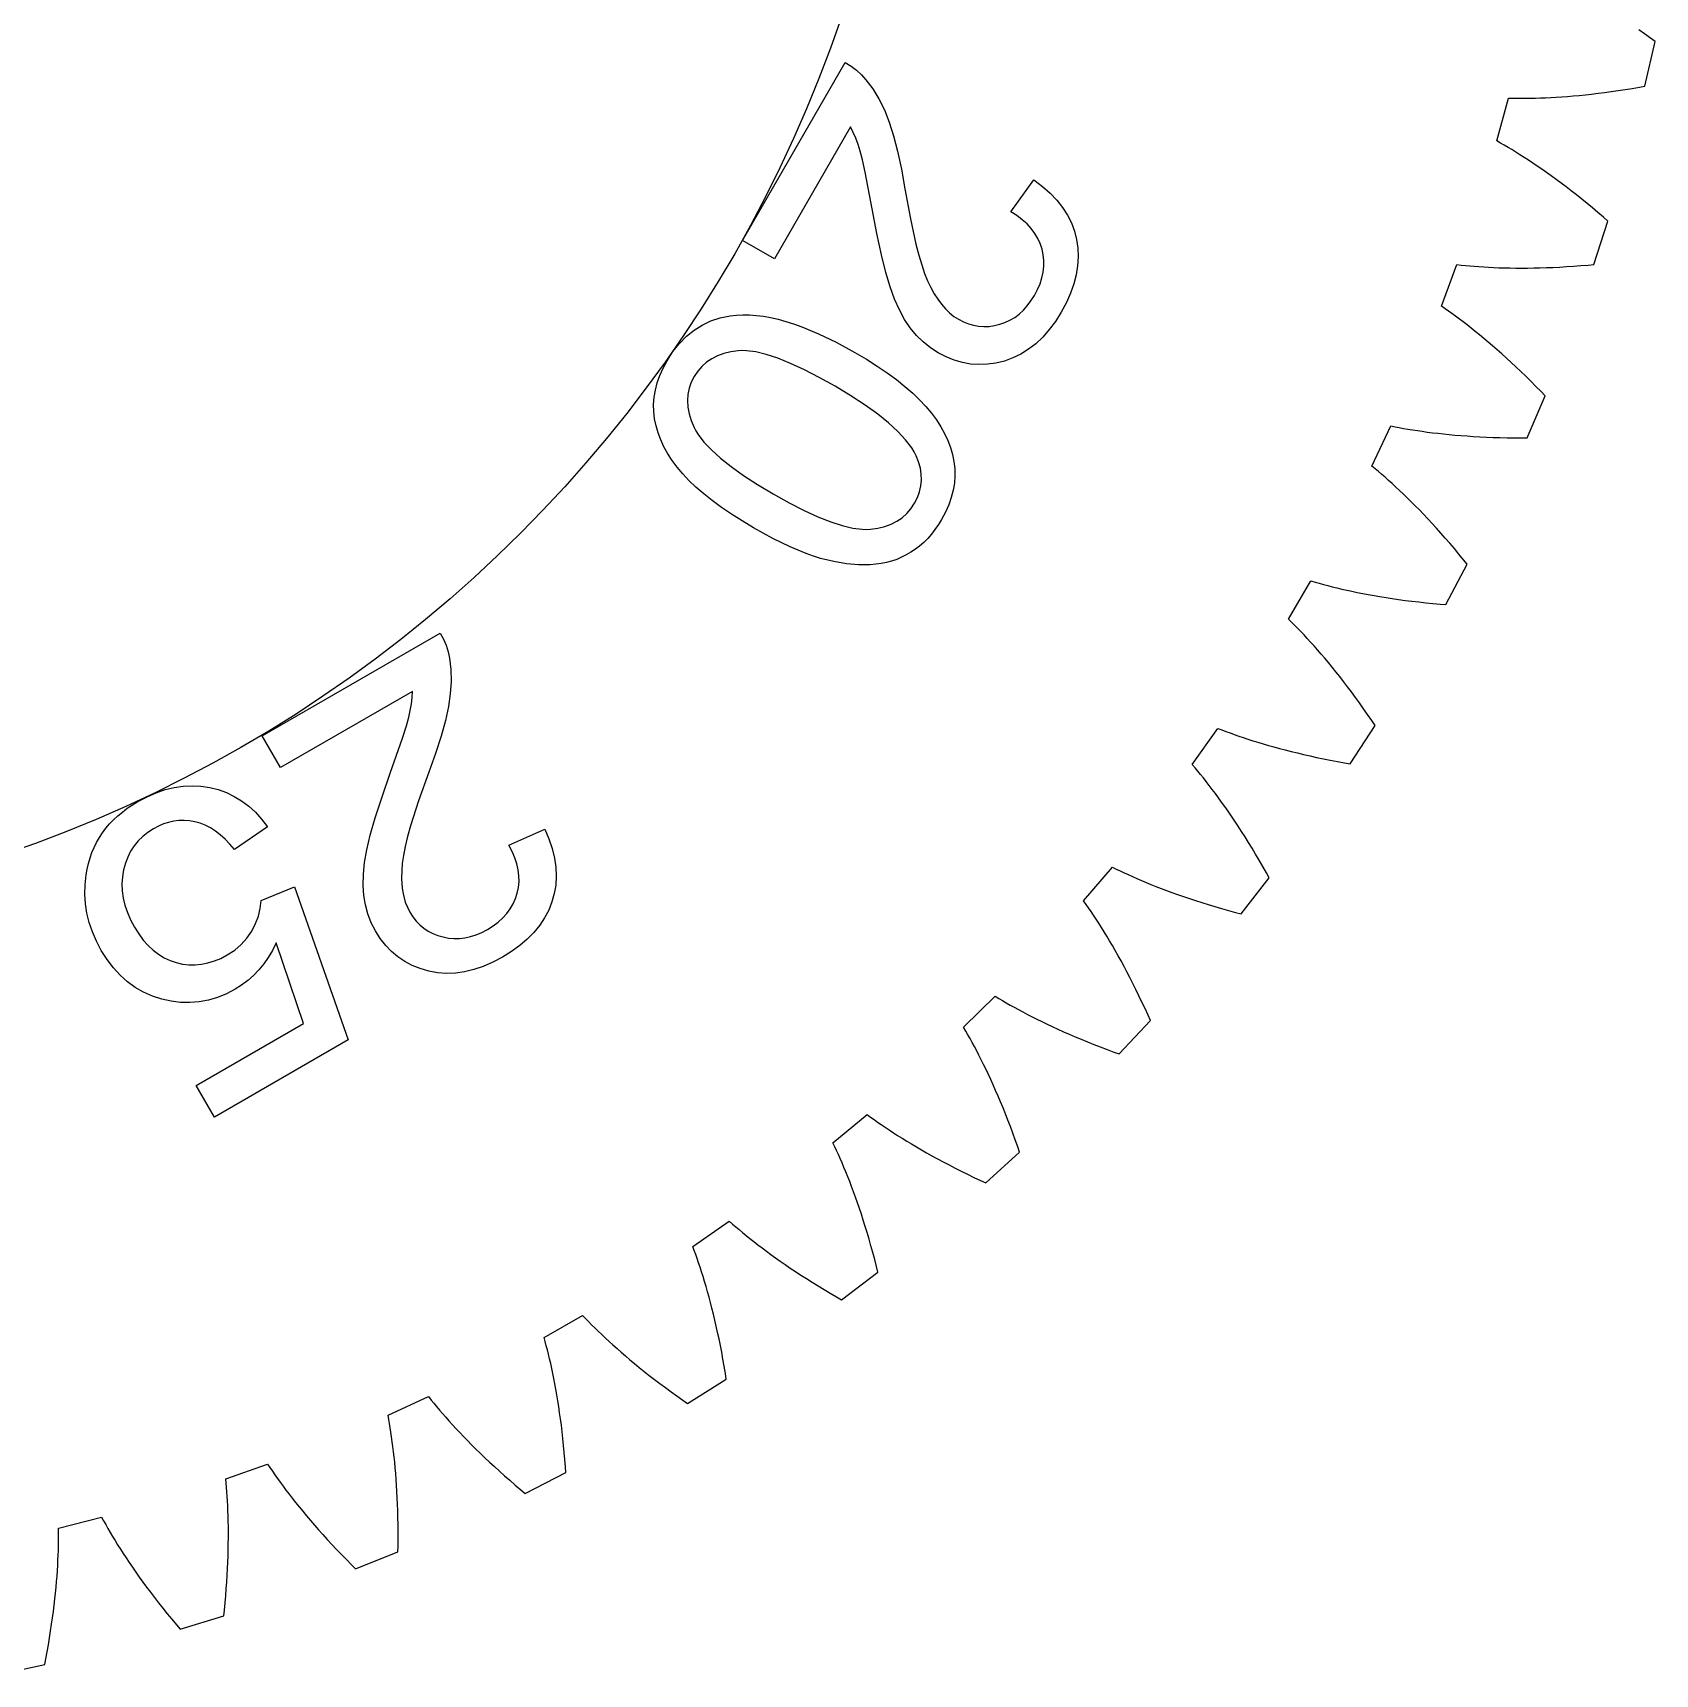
# Model space of a CAD drawing. Extents: x 0 to 10.3, y 0 to 10.3.
# Drawn here: x 6.24 to 10.158, y 0.101 to 4.065 of the extents above; entities that cross this region are included whole.
import ezdxf

# ---------------------------------------------------------------- set-up
doc = ezdxf.new("R2010")
doc.units = 0
doc.layers.add('1', color=1, linetype='CONTINUOUS')
doc.layers.add('Default Layer', color=1, linetype='CONTINUOUS')

msp = doc.modelspace()

# ---------------------------------------------------------------- linework, layer by layer
at = {"layer": '1'}
msp.add_lwpolyline([(6.1607, 0.1012), (6.2686, 0.1244), (6.2712, 0.1379), (6.2745, 0.1553), (6.2775, 0.1724), (6.2803, 0.1892), (6.2829, 0.2056), (6.2854, 0.2217), (6.2876, 0.2375), (6.2896, 0.2529), (6.2915, 0.268), (6.2932, 0.2828), (6.2947, 0.2972), (6.2961, 0.3112), (6.2973, 0.325), (6.2984, 0.3383), (6.2993, 0.3514), (6.3001, 0.364), (6.3007, 0.3764), (6.3012, 0.3883), (6.3017, 0.4), (6.302, 0.4112), (6.3022, 0.4221), (6.3023, 0.4327), (6.3023, 0.4429), (6.3022, 0.4535), (6.4058, 0.4805), (6.4109, 0.4712), (6.4159, 0.4623), (6.4211, 0.4531), (6.4266, 0.4437), (6.4324, 0.434), (6.4384, 0.4241), (6.4447, 0.4139), (6.4513, 0.4035), (6.4582, 0.3928), (6.4653, 0.3818), (6.4728, 0.3707), (6.4806, 0.3593), (6.4886, 0.3477), (6.497, 0.3359), (6.5057, 0.3238), (6.5146, 0.3115), (6.524, 0.2991), (6.5336, 0.2864), (6.5436, 0.2735), (6.5539, 0.2605), (6.5645, 0.2472), (6.5755, 0.2338), (6.5868, 0.2201), (6.5957, 0.2096), (6.7012, 0.2421), (6.7026, 0.2558), (6.7044, 0.2734), (6.7059, 0.2907), (6.7072, 0.3077), (6.7084, 0.3242), (6.7094, 0.3405), (6.7103, 0.3564), (6.7109, 0.3719), (6.7115, 0.3871), (6.7119, 0.402), (6.7121, 0.4165), (6.7123, 0.4306), (6.7123, 0.4444), (6.7122, 0.4578), (6.712, 0.4709), (6.7116, 0.4836), (6.7112, 0.4959), (6.7107, 0.5079), (6.7101, 0.5195), (6.7094, 0.5307), (6.7087, 0.5416), (6.7079, 0.5521), (6.707, 0.5623), (6.706, 0.5728), (6.8068, 0.6088), (6.8127, 0.6), (6.8185, 0.5915), (6.8245, 0.5829), (6.8308, 0.574), (6.8374, 0.5648), (6.8442, 0.5554), (6.8514, 0.5458), (6.8589, 0.536), (6.8667, 0.526), (6.8747, 0.5157), (6.8831, 0.5052), (6.8919, 0.4946), (6.9009, 0.4837), (6.9103, 0.4726), (6.92, 0.4614), (6.93, 0.45), (6.9403, 0.4384), (6.9511, 0.4266), (6.9621, 0.4146), (6.9735, 0.4025), (6.9853, 0.3902), (6.9974, 0.3778), (7.0098, 0.3652), (7.0196, 0.3555), (7.1219, 0.397), (7.1221, 0.4108), (7.1223, 0.4285), (7.1223, 0.4459), (7.1222, 0.4629), (7.1219, 0.4795), (7.1215, 0.4958), (7.1209, 0.5117), (7.1203, 0.5272), (7.1195, 0.5424), (7.1186, 0.5573), (7.1176, 0.5717), (7.1165, 0.5858), (7.1153, 0.5995), (7.114, 0.6129), (7.1127, 0.6259), (7.1112, 0.6385), (7.1097, 0.6507), (7.1082, 0.6626), (7.1066, 0.6741), (7.1049, 0.6853), (7.1032, 0.6961), (7.1015, 0.7065), (7.0997, 0.7165), (7.0978, 0.7269), (7.1952, 0.7715), (7.2018, 0.7633), (7.2082, 0.7554), (7.215, 0.7473), (7.222, 0.7389), (7.2294, 0.7304), (7.2371, 0.7216), (7.245, 0.7127), (7.2534, 0.7036), (7.262, 0.6942), (7.2709, 0.6847), (7.2802, 0.675), (7.2898, 0.6652), (7.2998, 0.6551), (7.3101, 0.6449), (7.3207, 0.6346), (7.3317, 0.6241), (7.343, 0.6134), (7.3547, 0.6026), (7.3668, 0.5916), (7.3792, 0.5806), (7.3919, 0.5694), (7.4051, 0.558), (7.4186, 0.5466), (7.4292, 0.5377), (7.5275, 0.588), (7.5265, 0.6018), (7.5251, 0.6195), (7.5236, 0.6367), (7.522, 0.6537), (7.5203, 0.6702), (7.5184, 0.6864), (7.5165, 0.7022), (7.5145, 0.7176), (7.5124, 0.7327), (7.5102, 0.7474), (7.508, 0.7617), (7.5056, 0.7756), (7.5033, 0.7892), (7.5008, 0.8024), (7.4983, 0.8152), (7.4958, 0.8277), (7.4933, 0.8397), (7.4907, 0.8514), (7.4881, 0.8628), (7.4854, 0.8737), (7.4828, 0.8843), (7.4802, 0.8945), (7.4775, 0.9044), (7.4747, 0.9146), (7.5678, 0.9675), (7.5751, 0.9599), (7.5823, 0.9526), (7.5897, 0.9451), (7.5974, 0.9374), (7.6055, 0.9295), (7.6139, 0.9215), (7.6226, 0.9133), (7.6317, 0.9049), (7.6411, 0.8963), (7.6509, 0.8876), (7.6609, 0.8788), (7.6714, 0.8698), (7.6822, 0.8607), (7.6933, 0.8514), (7.7048, 0.842), (7.7167, 0.8325), (7.7289, 0.8229), (7.7415, 0.8131), (7.7544, 0.8033), (7.7678, 0.7933), (7.7815, 0.7833), (7.7956, 0.7731), (7.81, 0.7629), (7.8214, 0.755), (7.9148, 0.8137), (7.9127, 0.8273), (7.9098, 0.8448), (7.9068, 0.8619), (7.9037, 0.8786), (7.9005, 0.8949), (7.8973, 0.9109), (7.894, 0.9264), (7.8906, 0.9416), (7.8872, 0.9565), (7.8838, 0.9709), (7.8803, 0.985), (7.8768, 0.9987), (7.8732, 1.012), (7.8696, 1.0249), (7.866, 1.0375), (7.8624, 1.0496), (7.8588, 1.0614), (7.8552, 1.0729), (7.8517, 1.0839), (7.8481, 1.0946), (7.8445, 1.105), (7.841, 1.1149), (7.8375, 1.1245), (7.8338, 1.1344), (7.922, 1.1952), (7.9299, 1.1882), (7.9377, 1.1816), (7.9457, 1.1748), (7.9541, 1.1678), (7.9628, 1.1607), (7.9719, 1.1534), (7.9813, 1.146), (7.9911, 1.1384), (8.0012, 1.1307), (8.0117, 1.1229), (8.0225, 1.115), (8.0337, 1.1069), (8.0452, 1.0988), (8.0571, 1.0905), (8.0694, 1.0821), (8.082, 1.0737), (8.095, 1.0652), (8.1084, 1.0565), (8.1222, 1.0479), (8.1364, 1.0391), (8.1509, 1.0303), (8.1658, 1.0214), (8.1811, 1.0125), (8.1931, 1.0056), (8.2811, 1.0722), (8.2778, 1.0856), (8.2733, 1.1028), (8.2689, 1.1195), (8.2643, 1.1359), (8.2598, 1.1519), (8.2551, 1.1675), (8.2505, 1.1827), (8.2458, 1.1976), (8.2411, 1.2121), (8.2364, 1.2261), (8.2317, 1.2398), (8.227, 1.2532), (8.2223, 1.2661), (8.2176, 1.2787), (8.213, 1.2909), (8.2083, 1.3027), (8.2037, 1.3142), (8.1991, 1.3252), (8.1946, 1.3359), (8.1901, 1.3463), (8.1857, 1.3563), (8.1813, 1.3659), (8.177, 1.3751), (8.1724, 1.3847), (8.2549, 1.4529), (8.2635, 1.4467), (8.2718, 1.4407), (8.2804, 1.4346), (8.2893, 1.4284), (8.2987, 1.4221), (8.3083, 1.4156), (8.3184, 1.409), (8.3287, 1.4024), (8.3395, 1.3956), (8.3506, 1.3887), (8.3621, 1.3817), (8.3739, 1.3747), (8.3861, 1.3676), (8.3987, 1.3604), (8.4116, 1.3531), (8.425, 1.3458), (8.4387, 1.3385), (8.4528, 1.331), (8.4673, 1.3236), (8.4821, 1.3161), (8.4974, 1.3086), (8.513, 1.301), (8.529, 1.2935), (8.5415, 1.2877), (8.6234, 1.3617), (8.6189, 1.3747), (8.613, 1.3914), (8.6071, 1.4078), (8.6012, 1.4237), (8.5952, 1.4392), (8.5893, 1.4544), (8.5833, 1.4691), (8.5774, 1.4835), (8.5714, 1.4975), (8.5655, 1.5111), (8.5596, 1.5244), (8.5538, 1.5373), (8.548, 1.5497), (8.5422, 1.5619), (8.5365, 1.5736), (8.5308, 1.585), (8.5252, 1.596), (8.5197, 1.6066), (8.5142, 1.6169), (8.5089, 1.6268), (8.5036, 1.6363), (8.4984, 1.6455), (8.4933, 1.6544), (8.4879, 1.6635), (8.5642, 1.7387), (8.5732, 1.7332), (8.582, 1.728), (8.5911, 1.7227), (8.6006, 1.7172), (8.6104, 1.7117), (8.6206, 1.7061), (8.6312, 1.7005), (8.6421, 1.6947), (8.6534, 1.6889), (8.6651, 1.683), (8.6771, 1.6771), (8.6895, 1.6711), (8.7023, 1.6651), (8.7154, 1.659), (8.729, 1.6529), (8.7429, 1.6468), (8.7572, 1.6407), (8.7719, 1.6345), (8.787, 1.6283), (8.8024, 1.6222), (8.8182, 1.616), (8.8345, 1.6099), (8.8511, 1.6037), (8.8641, 1.5991), (8.9392, 1.6799), (8.9336, 1.6925), (8.9263, 1.7086), (8.9189, 1.7244), (8.9116, 1.7397), (8.9043, 1.7547), (8.8971, 1.7693), (8.8899, 1.7834), (8.8827, 1.7973), (8.8756, 1.8107), (8.8685, 1.8237), (8.8615, 1.8364), (8.8545, 1.8487), (8.8476, 1.8607), (8.8408, 1.8722), (8.8341, 1.8834), (8.8275, 1.8943), (8.821, 1.9047), (8.8145, 1.9149), (8.8082, 1.9246), (8.802, 1.934), (8.7959, 1.9431), (8.7899, 1.9518), (8.7841, 1.9601), (8.7779, 1.9688), (8.8473, 2.0503), (8.8568, 2.0456), (8.866, 2.0412), (8.8756, 2.0367), (8.8855, 2.0321), (8.8958, 2.0275), (8.9064, 2.0228), (8.9174, 2.0181), (8.9288, 2.0133), (8.9405, 2.0085), (8.9527, 2.0037), (8.9652, 1.9988), (8.9781, 1.9939), (8.9913, 1.989), (9.005, 1.9841), (9.019, 1.9792), (9.0334, 1.9743), (9.0482, 1.9695), (9.0633, 1.9646), (9.0789, 1.9598), (9.0948, 1.955), (9.1111, 1.9502), (9.1278, 1.9455), (9.1449, 1.9409), (9.1583, 1.9373), (9.226, 2.0244), (9.2194, 2.0365), (9.2107, 2.0519), (9.202, 2.067), (9.1934, 2.0816), (9.1848, 2.0959), (9.1763, 2.1098), (9.1679, 2.1233), (9.1595, 2.1364), (9.1513, 2.1492), (9.1431, 2.1616), (9.135, 2.1736), (9.127, 2.1852), (9.1191, 2.1965), (9.1113, 2.2075), (9.1036, 2.218), (9.0961, 2.2282), (9.0887, 2.2381), (9.0814, 2.2476), (9.0742, 2.2568), (9.0672, 2.2656), (9.0604, 2.2741), (9.0536, 2.2822), (9.0471, 2.2901), (9.0402, 2.2981), (9.1023, 2.3854), (9.1121, 2.3816), (9.1217, 2.378), (9.1316, 2.3743), (9.1418, 2.3706), (9.1525, 2.3669), (9.1635, 2.3632), (9.1749, 2.3594), (9.1866, 2.3557), (9.1988, 2.3519), (9.2113, 2.3481), (9.2241, 2.3444), (9.2374, 2.3406), (9.251, 2.3369), (9.2651, 2.3332), (9.2794, 2.3296), (9.2942, 2.326), (9.3094, 2.3224), (9.3249, 2.3189), (9.3408, 2.3154), (9.3571, 2.312), (9.3738, 2.3087), (9.3908, 2.3055), (9.4082, 2.3023), (9.4219, 2.3), (9.4818, 2.3926), (9.4741, 2.4041), (9.464, 2.4187), (9.4541, 2.4329), (9.4442, 2.4468), (9.4345, 2.4602), (9.4248, 2.4733), (9.4152, 2.486), (9.4058, 2.4984), (9.3964, 2.5104), (9.3872, 2.522), (9.3781, 2.5333), (9.3691, 2.5442), (9.3602, 2.5548), (9.3515, 2.565), (9.343, 2.5748), (9.3346, 2.5844), (9.3263, 2.5935), (9.3182, 2.6024), (9.3103, 2.6109), (9.3025, 2.6191), (9.295, 2.6269), (9.2876, 2.6345), (9.2804, 2.6417), (9.2728, 2.6491), (9.327, 2.7415), (9.3372, 2.7385), (9.347, 2.7357), (9.3572, 2.733), (9.3677, 2.7302), (9.3786, 2.7274), (9.3899, 2.7246), (9.4016, 2.7219), (9.4136, 2.7192), (9.4261, 2.7165), (9.4388, 2.7138), (9.452, 2.7112), (9.4655, 2.7086), (9.4794, 2.7061), (9.4937, 2.7037), (9.5084, 2.7013), (9.5234, 2.699), (9.5388, 2.6967), (9.5546, 2.6946), (9.5707, 2.6925), (9.5873, 2.6906), (9.6042, 2.6887), (9.6214, 2.687), (9.6391, 2.6854), (9.6528, 2.6842), (9.7044, 2.7817), (9.6958, 2.7925), (9.6845, 2.8062), (9.6734, 2.8195), (9.6623, 2.8324), (9.6514, 2.845), (9.6407, 2.8572), (9.63, 2.869), (9.6195, 2.8805), (9.6091, 2.8916), (9.5989, 2.9024), (9.5889, 2.9128), (9.579, 2.9229), (9.5692, 2.9327), (9.5597, 2.9421), (9.5503, 2.9511), (9.5411, 2.9599), (9.5321, 2.9683), (9.5232, 2.9764), (9.5146, 2.9842), (9.5061, 2.9917), (9.4979, 2.9989), (9.4899, 3.0057), (9.4821, 3.0123), (9.4739, 3.019), (9.5198, 3.1158), (9.5302, 3.1137), (9.5403, 3.1118), (9.5506, 3.1099), (9.5614, 3.1081), (9.5725, 3.1062), (9.584, 3.1045), (9.5959, 3.1028), (9.6081, 3.1011), (9.6207, 3.0995), (9.6337, 3.098), (9.647, 3.0965), (9.6607, 3.0951), (9.6748, 3.0938), (9.6892, 3.0926), (9.704, 3.0915), (9.7192, 3.0905), (9.7348, 3.0896), (9.7507, 3.0889), (9.7669, 3.0882), (9.7836, 3.0877), (9.8006, 3.0874), (9.8179, 3.0871), (9.8356, 3.0871), (9.8494, 3.0871), (9.8924, 3.1888), (9.8828, 3.1987), (9.8704, 3.2114), (9.8581, 3.2236), (9.846, 3.2356), (9.834, 3.2471), (9.8222, 3.2583), (9.8106, 3.2692), (9.7991, 3.2797), (9.7878, 3.2899), (9.7767, 3.2998), (9.7658, 3.3093), (9.755, 3.3185), (9.7445, 3.3273), (9.7342, 3.3359), (9.724, 3.3441), (9.7141, 3.352), (9.7044, 3.3596), (9.6949, 3.3669), (9.6856, 3.3739), (9.6765, 3.3806), (9.6677, 3.3871), (9.6591, 3.3932), (9.6508, 3.399), (9.642, 3.405), (9.6793, 3.5054), (9.6899, 3.5043), (9.7, 3.5032), (9.7105, 3.5023), (9.7214, 3.5014), (9.7326, 3.5005), (9.7443, 3.4998), (9.7562, 3.4991), (9.7685, 3.4985), (9.7812, 3.498), (9.7943, 3.4976), (9.8077, 3.4973), (9.8215, 3.4971), (9.8356, 3.4971), (9.8501, 3.4971), (9.865, 3.4973), (9.8802, 3.4977), (9.8957, 3.4981), (9.9116, 3.4988), (9.9279, 3.4996), (9.9445, 3.5005), (9.9615, 3.5016), (9.9788, 3.5029), (9.9964, 3.5044), (10.0102, 3.5056), (10.0441, 3.6106), (10.0337, 3.6197), (10.0202, 3.6312), (10.0069, 3.6424), (9.9938, 3.6532), (9.9809, 3.6637), (9.9682, 3.6738), (9.9556, 3.6836), (9.9433, 3.6931), (9.9311, 3.7023), (9.9192, 3.7111), (9.9075, 3.7196), (9.896, 3.7279), (9.8847, 3.7358), (9.8737, 3.7434), (9.8628, 3.7507), (9.8522, 3.7577), (9.8419, 3.7644), (9.8318, 3.7709), (9.8219, 3.7771), (9.8123, 3.783), (9.803, 3.7886), (9.7939, 3.7939), (9.7851, 3.799), (9.7758, 3.8043), (9.8043, 3.9075), (9.8149, 3.9073), (9.8251, 3.9071), (9.8356, 3.9071), (9.8465, 3.9071), (9.8578, 3.9073), (9.8694, 3.9075), (9.8814, 3.9079), (9.8937, 3.9084), (9.9064, 3.909), (9.9195, 3.9097), (9.9329, 3.9106), (9.9466, 3.9116), (9.9607, 3.9128), (9.9751, 3.9141), (9.9899, 3.9156), (10.005, 3.9173), (10.0205, 3.9191), (10.0363, 3.9211), (10.0524, 3.9233), (10.0688, 3.9257), (10.0856, 3.9283), (10.1028, 3.9311), (10.1202, 3.9341), (10.1338, 3.9365), (10.1585, 4.0441), (10.1473, 4.0522), (10.1329, 4.0625), (10.1187, 4.0725)], dxfattribs=at)
at = {"layer": 'Default Layer'}
msp.add_lwpolyline([(8.1929, 4.1028), (8.1667, 4.0283), (8.1387, 3.9546), (8.1089, 3.8818), (8.0775, 3.8099), (8.0444, 3.7389), (8.0096, 3.6689), (7.9731, 3.5999), (7.9351, 3.5318), (7.8955, 3.4648), (7.8543, 3.3988), (7.8116, 3.334), (7.7674, 3.2702), (7.7217, 3.2075), (7.6745, 3.146), (7.6259, 3.0857), (7.5759, 3.0265), (7.5246, 2.9686), (7.4718, 2.912), (7.4178, 2.8566), (7.3624, 2.8026), (7.3058, 2.7498), (7.2479, 2.6985), (7.1887, 2.6485), (7.1284, 2.5999), (7.0669, 2.5527), (7.0042, 2.507), (6.9404, 2.4628), (6.8756, 2.4201), (6.8096, 2.3789), (6.7426, 2.3393), (6.6745, 2.3013), (6.6055, 2.2648), (6.5355, 2.23), (6.4645, 2.1969), (6.3926, 2.1655), (6.3198, 2.1357), (6.2461, 2.1077), (6.1716, 2.0815)], dxfattribs=at)
for points in [[(8.031, 3.5196), (7.9544, 3.5639), (8.2022, 3.9932), (8.2164, 3.9847), (8.2294, 3.975), (8.2414, 3.9641), (8.2522, 3.9519), (8.2687, 3.9299), (8.2835, 3.9055), (8.2968, 3.8788), (8.3085, 3.8498), (8.3189, 3.8168), (8.3287, 3.779), (8.3379, 3.7362), (8.3464, 3.6884), (8.3595, 3.616), (8.373, 3.5548), (8.3799, 3.5284), (8.3869, 3.5048), (8.394, 3.484), (8.4012, 3.466), (8.4088, 3.45), (8.4169, 3.4352), (8.4255, 3.4217), (8.4346, 3.4095), (8.4441, 3.3985), (8.4542, 3.3889), (8.4648, 3.3804), (8.4758, 3.3733), (8.4878, 3.3671), (8.4998, 3.3623), (8.512, 3.3588), (8.5244, 3.3566), (8.5369, 3.3558), (8.5495, 3.3563), (8.5623, 3.3582), (8.5753, 3.3613), (8.588, 3.3657), (8.6001, 3.3712), (8.6115, 3.378), (8.6223, 3.386), (8.6324, 3.3953), (8.6419, 3.4058), (8.6508, 3.4176), (8.659, 3.4306), (8.6665, 3.4449), (8.6726, 3.4592), (8.6772, 3.4734), (8.6803, 3.4874), (8.6818, 3.5014), (8.6819, 3.5152), (8.6805, 3.529), (8.6776, 3.5427), (8.6732, 3.556), (8.6674, 3.5688), (8.6601, 3.5809), (8.6514, 3.5925), (8.6413, 3.6035), (8.6297, 3.6139), (8.6166, 3.6237), (8.6021, 3.6329), (8.6579, 3.7101), (8.6785, 3.6944), (8.6969, 3.678), (8.7131, 3.661), (8.727, 3.6434), (8.7388, 3.6251), (8.7484, 3.6061), (8.7557, 3.5864), (8.7608, 3.5661), (8.7639, 3.5453), (8.7648, 3.5241), (8.7634, 3.5026), (8.7599, 3.4809), (8.7542, 3.4588), (8.7463, 3.4364), (8.7362, 3.4137), (8.724, 3.3907), (8.71, 3.3684), (8.6951, 3.3483), (8.6794, 3.3303), (8.6627, 3.3144), (8.645, 3.3008), (8.6265, 3.2892), (8.607, 3.2799), (8.5867, 3.2726), (8.566, 3.2676), (8.5454, 3.2647), (8.5251, 3.2639), (8.505, 3.2653), (8.4852, 3.2688), (8.4655, 3.2745), (8.446, 3.2823), (8.4267, 3.2923), (8.4079, 3.3045), (8.3904, 3.3186), (8.3742, 3.3346), (8.3593, 3.3525), (8.3456, 3.3729), (8.3329, 3.3961), (8.3213, 3.4223), (8.3107, 3.4515), (8.3003, 3.4861), (8.2896, 3.5291), (8.2786, 3.5805), (8.2672, 3.6402), (8.2506, 3.7284), (8.244, 3.7586), (8.2385, 3.7797), (8.2334, 3.7956), (8.2278, 3.8106), (8.2217, 3.8248), (8.2149, 3.8382), (8.031, 3.5196)], [(8.2253, 3.2934), (8.2532, 3.2768), (8.2793, 3.2603), (8.3035, 3.2439), (8.3258, 3.2276), (8.3464, 3.2113), (8.3651, 3.1951), (8.3819, 3.179), (8.397, 3.163), (8.4104, 3.1468), (8.4224, 3.1305), (8.4331, 3.114), (8.4423, 3.0974), (8.45, 3.0807), (8.4564, 3.0639), (8.4613, 3.047), (8.4648, 3.0299), (8.4668, 3.0126), (8.4671, 2.9953), (8.4658, 2.9779), (8.4629, 2.9605), (8.4583, 2.9429), (8.4521, 2.9254), (8.4443, 2.9077), (8.4349, 2.89), (8.4271, 2.8774), (8.4189, 2.8655), (8.4103, 2.8544), (8.4013, 2.8441), (8.3918, 2.8345), (8.3818, 2.8258), (8.3715, 2.8178), (8.3607, 2.8106), (8.3496, 2.8041), (8.3382, 2.7985), (8.3264, 2.7935), (8.3143, 2.7894), (8.3019, 2.786), (8.289, 2.7834), (8.2759, 2.7816), (8.2624, 2.7805), (8.2345, 2.7804), (8.2053, 2.7829), (8.1746, 2.7881), (8.1425, 2.796), (8.1257, 2.8011), (8.108, 2.8074), (8.0695, 2.8235), (8.0271, 2.8443), (7.9808, 2.8699), (7.9531, 2.8863), (7.9272, 2.9027), (7.9031, 2.9191), (7.8808, 2.9354), (7.8603, 2.9516), (7.8416, 2.9678), (7.8247, 2.9839), (7.8096, 3), (7.7962, 3.0161), (7.7842, 3.0323), (7.7736, 3.0487), (7.7644, 3.0652), (7.7566, 3.082), (7.7502, 3.0989), (7.7453, 3.1159), (7.7417, 3.1331), (7.7397, 3.1503), (7.7394, 3.1676), (7.7407, 3.1849), (7.7436, 3.2023), (7.7481, 3.2199), (7.7543, 3.2375), (7.7622, 3.2552), (7.7717, 3.273), (7.7859, 3.2952), (7.8015, 3.315), (7.8185, 3.3323), (7.8369, 3.3471), (7.8567, 3.3595), (7.8778, 3.3693), (7.9003, 3.3767), (7.9242, 3.3816), (7.9392, 3.3833), (7.9547, 3.3841), (7.9708, 3.3838), (7.9873, 3.3827), (8.0044, 3.3805), (8.0219, 3.3774), (8.04, 3.3733), (8.0585, 3.3683), (8.0776, 3.3623), (8.0972, 3.3553), (8.1379, 3.3386), (8.1806, 3.3179), (8.2253, 3.2934)], [(8.178, 3.2115), (8.1394, 3.233), (8.1034, 3.2514), (8.07, 3.2668), (8.0394, 3.2791), (8.0114, 3.2883), (7.9861, 3.2944), (7.9634, 3.2974), (7.9531, 3.2977), (7.9434, 3.2973), (7.9255, 3.2947), (7.9088, 3.2907), (7.8936, 3.2852), (7.8796, 3.2781), (7.867, 3.2696), (7.8558, 3.2596), (7.8458, 3.2481), (7.8372, 3.2351), (7.8303, 3.2212), (7.8253, 3.2068), (7.8223, 3.1921), (7.8214, 3.1769), (7.8223, 3.1614), (7.8253, 3.1454), (7.8303, 3.129), (7.8372, 3.1123), (7.8416, 3.1036), (7.847, 3.0948), (7.8609, 3.0766), (7.8788, 3.0577), (7.9006, 3.038), (7.9265, 3.0176), (7.9564, 2.9964), (7.9902, 2.9745), (8.0281, 2.9518), (8.0669, 2.9302), (8.1029, 2.9118), (8.1363, 2.8964), (8.167, 2.8842), (8.195, 2.8751), (8.2204, 2.8691), (8.243, 2.8662), (8.2533, 2.8659), (8.263, 2.8664), (8.2809, 2.8689), (8.2974, 2.8729), (8.3127, 2.8784), (8.3267, 2.8855), (8.3393, 2.8941), (8.3507, 2.9042), (8.3607, 2.9159), (8.3694, 2.929), (8.3764, 2.9429), (8.3816, 2.9568), (8.3849, 2.9709), (8.3863, 2.9852), (8.3859, 2.9996), (8.3836, 3.0141), (8.3795, 3.0288), (8.3735, 3.0436), (8.3686, 3.0531), (8.3627, 3.0628), (8.348, 3.0824), (8.3294, 3.1026), (8.3069, 3.1233), (8.2805, 3.1446), (8.2502, 3.1663), (8.216, 3.1886), (8.178, 3.2115)], [(6.8385, 2.2908), (6.7942, 2.3675), (7.2235, 2.6153), (7.2315, 2.6009), (7.238, 2.586), (7.2428, 2.5705), (7.2462, 2.5546), (7.2494, 2.5273), (7.2501, 2.4988), (7.2482, 2.469), (7.2438, 2.438), (7.2364, 2.4043), (7.226, 2.3666), (7.2125, 2.3249), (7.196, 2.2793), (7.1711, 2.21), (7.1522, 2.1503), (7.145, 2.124), (7.1392, 2.1), (7.135, 2.0785), (7.1322, 2.0593), (7.1308, 2.0416), (7.1304, 2.0248), (7.1311, 2.0088), (7.1329, 1.9937), (7.1357, 1.9794), (7.1396, 1.966), (7.1445, 1.9534), (7.1505, 1.9417), (7.1577, 1.9304), (7.1658, 1.9201), (7.1746, 1.911), (7.1842, 1.9029), (7.1946, 1.896), (7.2059, 1.8901), (7.2179, 1.8853), (7.2307, 1.8816), (7.2438, 1.879), (7.2571, 1.8777), (7.2704, 1.8779), (7.2837, 1.8795), (7.2972, 1.8824), (7.3106, 1.8868), (7.3242, 1.8926), (7.3378, 1.8997), (7.3515, 1.9084), (7.3639, 1.9177), (7.3749, 1.9277), (7.3846, 1.9383), (7.393, 1.9496), (7.4, 1.9616), (7.4056, 1.9742), (7.41, 1.9875), (7.4128, 2.0012), (7.4142, 2.0152), (7.414, 2.0293), (7.4122, 2.0437), (7.4089, 2.0583), (7.4041, 2.0731), (7.3977, 2.0882), (7.3897, 2.1034), (7.4765, 2.1423), (7.4866, 2.1184), (7.4943, 2.0951), (7.4998, 2.0723), (7.5031, 2.05), (7.5041, 2.0282), (7.5029, 2.007), (7.4995, 1.9863), (7.4938, 1.9662), (7.486, 1.9466), (7.4761, 1.9278), (7.4642, 1.9099), (7.4503, 1.8928), (7.4343, 1.8765), (7.4163, 1.8611), (7.3962, 1.8465), (7.3741, 1.8327), (7.3509, 1.8204), (7.3279, 1.8103), (7.3053, 1.8027), (7.2829, 1.7973), (7.2608, 1.7943), (7.239, 1.7935), (7.2174, 1.7952), (7.1962, 1.7991), (7.1757, 1.8051), (7.1565, 1.8128), (7.1385, 1.8223), (7.1218, 1.8335), (7.1064, 1.8465), (7.0922, 1.8613), (7.0792, 1.8778), (7.0675, 1.8961), (7.0573, 1.9161), (7.0492, 1.9371), (7.0432, 1.959), (7.0392, 1.982), (7.0375, 2.0064), (7.0382, 2.0329), (7.0412, 2.0614), (7.0466, 2.092), (7.0549, 2.1271), (7.0671, 2.1697), (7.0833, 2.2197), (7.1033, 2.2771), (7.133, 2.3618), (7.1424, 2.3913), (7.1482, 2.4123), (7.1517, 2.4286), (7.1544, 2.4444), (7.1562, 2.4598), (7.157, 2.4747), (6.8385, 2.2908)], [(6.8069, 2.148), (6.7273, 2.0925), (6.716, 2.1058), (6.7045, 2.1176), (6.6928, 2.1281), (6.6809, 2.1372), (6.6688, 2.145), (6.6564, 2.1513), (6.6439, 2.1563), (6.6311, 2.1599), (6.6182, 2.162), (6.6055, 2.1629), (6.5928, 2.1626), (6.5803, 2.1611), (6.5679, 2.1584), (6.5557, 2.1545), (6.5435, 2.1494), (6.5315, 2.1431), (6.5178, 2.1343), (6.5054, 2.1244), (6.4943, 2.1135), (6.4846, 2.1016), (6.4762, 2.0886), (6.4692, 2.0746), (6.4634, 2.0595), (6.4591, 2.0434), (6.4563, 2.0267), (6.4552, 2.0099), (6.4559, 1.9928), (6.4583, 1.9756), (6.4625, 1.9583), (6.4685, 1.9408), (6.4762, 1.9231), (6.4857, 1.9052), (6.4959, 1.8889), (6.5068, 1.8743), (6.5183, 1.8612), (6.5306, 1.8497), (6.5435, 1.8399), (6.5571, 1.8316), (6.5714, 1.8249), (6.5864, 1.8198), (6.6016, 1.8163), (6.6169, 1.8144), (6.6322, 1.8142), (6.6476, 1.8157), (6.663, 1.8188), (6.6784, 1.8236), (6.6938, 1.83), (6.7093, 1.8382), (6.7275, 1.8501), (6.7434, 1.8638), (6.7571, 1.8791), (6.7686, 1.896), (6.7779, 1.9138), (6.7848, 1.932), (6.7893, 1.9505), (6.7913, 1.9694), (6.8718, 2.0029), (7.0015, 1.6329), (6.6785, 1.4464), (6.6345, 1.5226), (6.8937, 1.6723), (6.8279, 1.8671), (6.8187, 1.849), (6.8086, 1.8321), (6.7976, 1.8164), (6.7856, 1.8019), (6.7728, 1.7885), (6.759, 1.7763), (6.7443, 1.7653), (6.7287, 1.7554), (6.7073, 1.7443), (6.6857, 1.7355), (6.6639, 1.7291), (6.6418, 1.7249), (6.6195, 1.7231), (6.5969, 1.7236), (6.5742, 1.7264), (6.5511, 1.7315), (6.5286, 1.7388), (6.5073, 1.7483), (6.4873, 1.7598), (6.4684, 1.7735), (6.4508, 1.7893), (6.4344, 1.8072), (6.4192, 1.8272), (6.4052, 1.8492), (6.3935, 1.8714), (6.3838, 1.8937), (6.3762, 1.9162), (6.3706, 1.9389), (6.367, 1.9617), (6.3655, 1.9847), (6.366, 2.0079), (6.3686, 2.0313), (6.3711, 2.0455), (6.3742, 2.0592), (6.3781, 2.0726), (6.3827, 2.0855), (6.3881, 2.098), (6.3941, 2.1101), (6.4009, 2.1218), (6.4083, 2.1331), (6.4165, 2.144), (6.4254, 2.1545), (6.435, 2.1645), (6.4453, 2.1742), (6.4563, 2.1834), (6.468, 2.1923), (6.4936, 2.2087), (6.5157, 2.2204), (6.5377, 2.23), (6.5596, 2.2374), (6.5813, 2.2428), (6.6029, 2.246), (6.6245, 2.247), (6.6459, 2.2459), (6.6672, 2.2427), (6.6878, 2.2374), (6.7076, 2.2303), (6.7264, 2.2212), (6.7443, 2.2103), (6.7613, 2.1975), (6.7775, 2.1829), (6.7926, 2.1664), (6.8069, 2.148)]]:
    msp.add_lwpolyline(points, close=True, dxfattribs=at)

doc.saveas('drawing.dxf')
